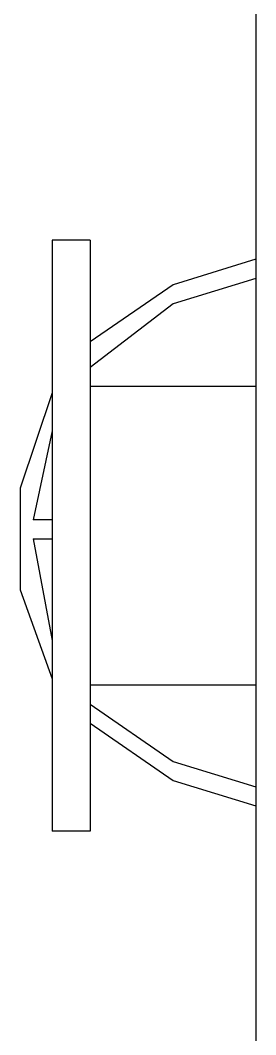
# Model space of a CAD drawing. Header units: millimetres. Extents: x 37084 to 180780, y -153145 to -16322.
# Drawn here: x 70575.6 to 70652.6, y -116360.4 to -116028.4 of the extents above; entities that cross this region are included whole.
import ezdxf

# ---------------------------------------------------------------- set-up
doc = ezdxf.new("R2010")
doc.units = ezdxf.units.MM
doc.header["$MEASUREMENT"] = 0
doc.linetypes.add('CONTINU', pattern=[0])
doc.layers.add('00', color=5, linetype='Continuous', lineweight=9)

# ---------------------------------------------------------------- blocks, each defined once
blk = doc.blocks.new('MBA')
at = {"color": 0, "linetype": 'ByBlock', "lineweight": 25}
for points in [[(1953013.89, 286503.62), (1953013.89, 285515.54)], [(1952959.8, 285788.04), (1952947.32, 285788.04)], [(1952947.32, 285788.04), (1952947.32, 285594.59)], [(1952959.8, 285788.04), (1952959.8, 285594.59)], [(1953013.89, 285781.8), (1952986.85, 285773.48), (1952959.8, 285754.76)], [(1953013.89, 285775.56), (1952986.85, 285767.24), (1952959.8, 285746.44)], [(1952947.32, 285738.12), (1952936.92, 285706.92), (1952936.92, 285673.63), (1952947.32, 285644.51)], [(1953013.89, 285740.2), (1952959.8, 285740.2)], [(1952947.32, 285725.64), (1952941.08, 285696.52)], [(1952947.32, 285696.52), (1952941.08, 285696.52)], [(1952941.08, 285690.28), (1952947.32, 285690.28)], [(1952941.08, 285690.28), (1952947.32, 285656.99)], [(1953013.89, 285642.43), (1952959.8, 285642.43)], [(1952959.8, 285636.19), (1952986.85, 285617.47), (1953013.89, 285609.15)], [(1952959.8, 285629.95), (1952986.85, 285611.23), (1953013.89, 285602.91)], [(1952959.8, 285594.59), (1952947.32, 285594.59)]]:
    blk.add_lwpolyline(points, dxfattribs=at)

msp = doc.modelspace()

# ---------------------------------------------------------------- block references
at = {"layer": '00', "linetype": 'CONTINU', "lineweight": 20}
msp.add_blockref('MBA', (-1882361.32, -401888.42, 0), dxfattribs=at)

doc.saveas('drawing.dxf')
